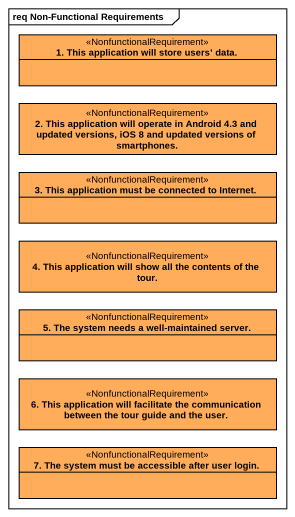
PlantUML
@startuml
mainframe req Non-Functional Requirements
hide circle
hide empty members
class "1. This application will store users’ data." as r1_This_application_will <<NonfunctionalRequirement>> #FFAD5B
class "2. This application will operate in Android 4.3 and updated versions, iOS 8 and updated versions of smartphones." as r2_This_application_will <<NonfunctionalRequirement>> #FFAD5B
class "3. This application must be connected to Internet." as r3_This_application_must_be <<NonfunctionalRequirement>> #FFAD5B
class "4. This application will show all the contents of the tour." as r4_This_application_will <<NonfunctionalRequirement>> #FFAD5B
class "5. The system needs a well-maintained server." as r5_The_system_needs_a_well <<NonfunctionalRequirement>> #FFAD5B
class "6. This application will facilitate the communication between the tour guide and the user." as r6_This_application_will <<NonfunctionalRequirement>> #FFAD5B
class "7. The system must be accessible after user login." as r7_The_system_must_be <<NonfunctionalRequirement>> #FFAD5B
@enduml
